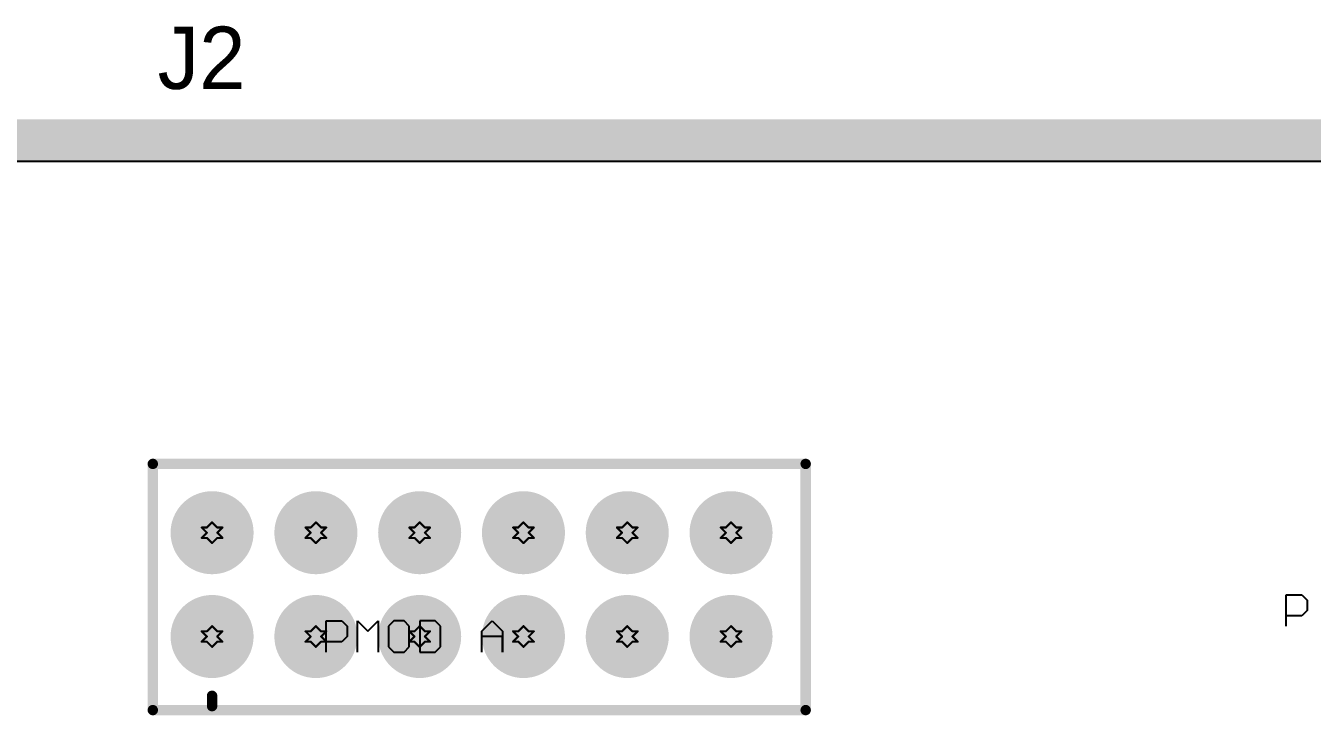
# Model space of a CAD drawing. Header units: millimetres. Extents: x 1.5 to 17.5, y 1 to 11.2.
# Drawn here: x 7.56 to 8.8, y 7.564 to 8.228 of the extents above; entities that cross this region are included whole.
import ezdxf

# ---------------------------------------------------------------- set-up
doc = ezdxf.new("R2010")
doc.units = ezdxf.units.MM
doc.header["$MEASUREMENT"] = 0
for name, color, linetype in [('BottomLayer', 5, 'Continuous'), ('BottomSolder', 6, 'Continuous'), ('DrillDrawing', 1, 'Continuous'), ('InternalPlane1', 76, 'Continuous'), ('InternalPlane2', 16, 'Continuous'), ('Mechanical2', 216, 'Continuous'), ('Mechanical8', 56, 'Continuous'), ('MultiLayer', 9, 'Continuous'), ('PadHoleLayer', 156, 'Continuous'), ('TopLayer', 1, 'Continuous'), ('TopOverlay', 2, 'Continuous'), ('TopSolder', 216, 'Continuous')]:
    doc.layers.add(name, color=color, linetype=linetype)

# ---------------------------------------------------------------- blocks, each defined once
blk = doc.blocks.new('PMOD_3')
at = {"layer": 'BottomLayer', "const_width": 0.0295}
for points in [[(-0.0148, 0.1, 1), (0.0148, 0.1, 1)], [(0.0852, 0.1, 1), (0.1148, 0.1, 1)], [(0.1852, 0.1, 1), (0.2148, 0.1, 1)], [(0.2852, 0.1, 1), (0.3148, 0.1, 1)], [(0.3852, 0.1, 1), (0.4148, 0.1, 1)], [(0.4852, 0.1, 1), (0.5148, 0.1, 1)], [(-0.0148, 0, 1), (0.0148, 0, 1)], [(0.0852, 0, 1), (0.1148, 0, 1)], [(0.1852, 0, 1), (0.2148, 0, 1)], [(0.2852, 0, 1), (0.3148, 0, 1)], [(0.3852, 0, 1), (0.4148, 0, 1)], [(0.4852, 0, 1), (0.5148, 0, 1)]]:
    blk.add_lwpolyline(points, format="xyb", close=True, dxfattribs=at)
at = {"layer": 'BottomSolder', "const_width": 0.0335}
for points in [[(-0.0168, 0.1, 1), (0.0168, 0.1, 1)], [(0.0832, 0.1, 1), (0.1168, 0.1, 1)], [(0.1832, 0.1, 1), (0.2168, 0.1, 1)], [(0.2832, 0.1, 1), (0.3168, 0.1, 1)], [(0.3832, 0.1, 1), (0.4168, 0.1, 1)], [(0.4832, 0.1, 1), (0.5168, 0.1, 1)], [(-0.0168, 0, 1), (0.0168, 0, 1)], [(0.0832, 0, 1), (0.1168, 0, 1)], [(0.1832, 0, 1), (0.2168, 0, 1)], [(0.2832, 0, 1), (0.3168, 0, 1)], [(0.3832, 0, 1), (0.4168, 0, 1)], [(0.4832, 0, 1), (0.5168, 0, 1)]]:
    blk.add_lwpolyline(points, format="xyb", close=True, dxfattribs=at)
at = {"layer": 'InternalPlane1', "const_width": 0.04}
for points in [[(-0.02, 0.1, 1), (0.02, 0.1, 1)], [(0.08, 0.1, 1), (0.12, 0.1, 1)], [(0.18, 0.1, 1), (0.22, 0.1, 1)], [(0.28, 0.1, 1), (0.32, 0.1, 1)], [(0.38, 0.1, 1), (0.42, 0.1, 1)], [(0.48, 0.1, 1), (0.52, 0.1, 1)], [(-0.02, 0, 1), (0.02, 0, 1)], [(0.08, 0, 1), (0.12, 0, 1)], [(0.18, 0, 1), (0.22, 0, 1)], [(0.28, 0, 1), (0.32, 0, 1)], [(0.38, 0, 1), (0.42, 0, 1)], [(0.48, 0, 1), (0.52, 0, 1)]]:
    blk.add_lwpolyline(points, format="xyb", close=True, dxfattribs=at)
at = {"layer": 'InternalPlane2', "const_width": 0.04}
for points in [[(-0.02, 0.1, 1), (0.02, 0.1, 1)], [(0.08, 0.1, 1), (0.12, 0.1, 1)], [(0.18, 0.1, 1), (0.22, 0.1, 1)], [(0.28, 0.1, 1), (0.32, 0.1, 1)], [(0.38, 0.1, 1), (0.42, 0.1, 1)], [(0.48, 0.1, 1), (0.52, 0.1, 1)], [(-0.02, 0, 1), (0.02, 0, 1)], [(0.08, 0, 1), (0.12, 0, 1)], [(0.18, 0, 1), (0.22, 0, 1)], [(0.28, 0, 1), (0.32, 0, 1)], [(0.38, 0, 1), (0.42, 0, 1)], [(0.48, 0, 1), (0.52, 0, 1)]]:
    blk.add_lwpolyline(points, format="xyb", close=True, dxfattribs=at)
at = {"layer": 'MultiLayer', "const_width": 0.0295}
for points in [[(-0.0148, 0.1, 1), (0.0148, 0.1, 1)], [(0.0852, 0.1, 1), (0.1148, 0.1, 1)], [(0.1852, 0.1, 1), (0.2148, 0.1, 1)], [(0.2852, 0.1, 1), (0.3148, 0.1, 1)], [(0.3852, 0.1, 1), (0.4148, 0.1, 1)], [(0.4852, 0.1, 1), (0.5148, 0.1, 1)], [(-0.0148, 0, 1), (0.0148, 0, 1)], [(0.0852, 0, 1), (0.1148, 0, 1)], [(0.1852, 0, 1), (0.2148, 0, 1)], [(0.2852, 0, 1), (0.3148, 0, 1)], [(0.3852, 0, 1), (0.4148, 0, 1)], [(0.4852, 0, 1), (0.5148, 0, 1)]]:
    blk.add_lwpolyline(points, format="xyb", close=True, dxfattribs=at)
at = {"layer": 'PadHoleLayer', "const_width": 0.02}
for points in [[(-0.01, 0.1, 1), (0.01, 0.1, 1)], [(0.09, 0.1, 1), (0.11, 0.1, 1)], [(0.19, 0.1, 1), (0.21, 0.1, 1)], [(0.29, 0.1, 1), (0.31, 0.1, 1)], [(0.39, 0.1, 1), (0.41, 0.1, 1)], [(0.49, 0.1, 1), (0.51, 0.1, 1)], [(-0.01, 0, 1), (0.01, 0, 1)], [(0.09, 0, 1), (0.11, 0, 1)], [(0.19, 0, 1), (0.21, 0, 1)], [(0.29, 0, 1), (0.31, 0, 1)], [(0.39, 0, 1), (0.41, 0, 1)], [(0.49, 0, 1), (0.51, 0, 1)]]:
    blk.add_lwpolyline(points, format="xyb", close=True, dxfattribs=at)
at = {"layer": 'TopLayer', "const_width": 0.0295}
for points in [[(-0.0148, 0.1, 1), (0.0148, 0.1, 1)], [(0.0852, 0.1, 1), (0.1148, 0.1, 1)], [(0.1852, 0.1, 1), (0.2148, 0.1, 1)], [(0.2852, 0.1, 1), (0.3148, 0.1, 1)], [(0.3852, 0.1, 1), (0.4148, 0.1, 1)], [(0.4852, 0.1, 1), (0.5148, 0.1, 1)], [(-0.0148, 0, 1), (0.0148, 0, 1)], [(0.0852, 0, 1), (0.1148, 0, 1)], [(0.1852, 0, 1), (0.2148, 0, 1)], [(0.2852, 0, 1), (0.3148, 0, 1)], [(0.3852, 0, 1), (0.4148, 0, 1)], [(0.4852, 0, 1), (0.5148, 0, 1)]]:
    blk.add_lwpolyline(points, format="xyb", close=True, dxfattribs=at)
at = {"layer": 'TopOverlay', "const_width": 0.01}
for points in [[(-0.0571, 0.1663), (0.5719, 0.1663)], [(-0.0571, -0.0709), (-0.0571, 0.1663)], [(0.5719, -0.0709), (0.5719, 0.1663)], [(0, -0.0671), (0, -0.0571)], [(-0.0571, -0.0709), (0.5719, -0.0709)]]:
    blk.add_lwpolyline(points, dxfattribs=at)
at = {"layer": 'TopOverlay', "const_width": 0.005}
for points in [[(-0.0596, 0.1663, 1), (-0.0546, 0.1663, 1)], [(-0.0596, 0.1663, 1), (-0.0546, 0.1663, 1)], [(0.5694, 0.1663, 1), (0.5744, 0.1663, 1)], [(0.5694, 0.1663, 1), (0.5744, 0.1663, 1)], [(-0.0025, -0.0571, 1), (0.0025, -0.0571, 1)], [(-0.0596, -0.0709, 1), (-0.0546, -0.0709, 1)], [(-0.0596, -0.0709, 1), (-0.0546, -0.0709, 1)], [(-0.0025, -0.0671, 1), (0.0025, -0.0671, 1)], [(0.5694, -0.0709, 1), (0.5744, -0.0709, 1)], [(0.5694, -0.0709, 1), (0.5744, -0.0709, 1)]]:
    blk.add_lwpolyline(points, format="xyb", close=True, dxfattribs=at)
at = {"layer": 'TopSolder', "const_width": 0.0335}
for points in [[(-0.0168, 0.1, 1), (0.0168, 0.1, 1)], [(0.0832, 0.1, 1), (0.1168, 0.1, 1)], [(0.1832, 0.1, 1), (0.2168, 0.1, 1)], [(0.2832, 0.1, 1), (0.3168, 0.1, 1)], [(0.3832, 0.1, 1), (0.4168, 0.1, 1)], [(0.4832, 0.1, 1), (0.5168, 0.1, 1)], [(-0.0168, 0, 1), (0.0168, 0, 1)], [(0.0832, 0, 1), (0.1168, 0, 1)], [(0.1832, 0, 1), (0.2168, 0, 1)], [(0.2832, 0, 1), (0.3168, 0, 1)], [(0.3832, 0, 1), (0.4168, 0, 1)], [(0.4832, 0, 1), (0.5168, 0, 1)]]:
    blk.add_lwpolyline(points, format="xyb", close=True, dxfattribs=at)

msp = doc.modelspace()

# ---------------------------------------------------------------- linework, layer by layer
at = {"layer": 'DrillDrawing', "const_width": 0.002}
for points in [[(7.735, 7.745), (7.74, 7.75)], [(7.74, 7.75), (7.745, 7.745)], [(7.835, 7.745), (7.84, 7.75)], [(7.84, 7.75), (7.845, 7.745)], [(7.935, 7.745), (7.94, 7.75)], [(7.94, 7.75), (7.945, 7.745)], [(8.035, 7.745), (8.04, 7.75)], [(8.04, 7.75), (8.045, 7.745)], [(8.135, 7.745), (8.14, 7.75)], [(8.14, 7.75), (8.145, 7.745)], [(8.235, 7.745), (8.24, 7.75)], [(8.24, 7.75), (8.245, 7.745)], [(7.73, 7.745), (7.735, 7.74)], [(7.73, 7.745), (7.735, 7.745)], [(7.73, 7.735), (7.735, 7.74)], [(7.73, 7.735), (7.735, 7.735)], [(7.735, 7.735), (7.74, 7.73)], [(7.74, 7.73), (7.745, 7.735)], [(7.745, 7.745), (7.75, 7.745)], [(7.745, 7.74), (7.75, 7.745)], [(7.745, 7.74), (7.75, 7.735)], [(7.745, 7.735), (7.75, 7.735)], [(7.83, 7.745), (7.835, 7.74)], [(7.83, 7.745), (7.835, 7.745)], [(7.83, 7.735), (7.835, 7.74)], [(7.83, 7.735), (7.835, 7.735)], [(7.835, 7.735), (7.84, 7.73)], [(7.84, 7.73), (7.845, 7.735)], [(7.845, 7.745), (7.85, 7.745)], [(7.845, 7.74), (7.85, 7.745)], [(7.845, 7.74), (7.85, 7.735)], [(7.845, 7.735), (7.85, 7.735)], [(7.93, 7.745), (7.935, 7.74)], [(7.93, 7.745), (7.935, 7.745)], [(7.93, 7.735), (7.935, 7.74)], [(7.93, 7.735), (7.935, 7.735)], [(7.935, 7.735), (7.94, 7.73)], [(7.94, 7.73), (7.945, 7.735)], [(7.945, 7.745), (7.95, 7.745)], [(7.945, 7.74), (7.95, 7.745)], [(7.945, 7.74), (7.95, 7.735)], [(7.945, 7.735), (7.95, 7.735)], [(8.03, 7.745), (8.035, 7.74)], [(8.03, 7.745), (8.035, 7.745)], [(8.03, 7.735), (8.035, 7.74)], [(8.03, 7.735), (8.035, 7.735)], [(8.035, 7.735), (8.04, 7.73)], [(8.04, 7.73), (8.045, 7.735)], [(8.045, 7.745), (8.05, 7.745)], [(8.045, 7.74), (8.05, 7.745)], [(8.045, 7.74), (8.05, 7.735)], [(8.045, 7.735), (8.05, 7.735)], [(8.13, 7.745), (8.135, 7.74)], [(8.13, 7.745), (8.135, 7.745)], [(8.13, 7.735), (8.135, 7.74)], [(8.13, 7.735), (8.135, 7.735)], [(8.135, 7.735), (8.14, 7.73)], [(8.14, 7.73), (8.145, 7.735)], [(8.145, 7.745), (8.15, 7.745)], [(8.145, 7.74), (8.15, 7.745)], [(8.145, 7.74), (8.15, 7.735)], [(8.145, 7.735), (8.15, 7.735)], [(8.23, 7.745), (8.235, 7.74)], [(8.23, 7.745), (8.235, 7.745)], [(8.23, 7.735), (8.235, 7.74)], [(8.23, 7.735), (8.235, 7.735)], [(8.235, 7.735), (8.24, 7.73)], [(8.24, 7.73), (8.245, 7.735)], [(8.245, 7.745), (8.25, 7.745)], [(8.245, 7.74), (8.25, 7.745)], [(8.245, 7.74), (8.25, 7.735)], [(8.245, 7.735), (8.25, 7.735)], [(7.735, 7.645), (7.74, 7.65)], [(7.74, 7.65), (7.745, 7.645)], [(7.835, 7.645), (7.84, 7.65)], [(7.84, 7.65), (7.845, 7.645)], [(7.935, 7.645), (7.94, 7.65)], [(7.94, 7.65), (7.945, 7.645)], [(8.035, 7.645), (8.04, 7.65)], [(8.04, 7.65), (8.045, 7.645)], [(8.135, 7.645), (8.14, 7.65)], [(8.14, 7.65), (8.145, 7.645)], [(8.235, 7.645), (8.24, 7.65)], [(8.24, 7.65), (8.245, 7.645)], [(7.73, 7.645), (7.735, 7.64)], [(7.73, 7.645), (7.735, 7.645)], [(7.73, 7.635), (7.735, 7.64)], [(7.73, 7.635), (7.735, 7.635)], [(7.735, 7.635), (7.74, 7.63)], [(7.74, 7.63), (7.745, 7.635)], [(7.745, 7.645), (7.75, 7.645)], [(7.745, 7.64), (7.75, 7.645)], [(7.745, 7.64), (7.75, 7.635)], [(7.745, 7.635), (7.75, 7.635)], [(7.83, 7.645), (7.835, 7.64)], [(7.83, 7.645), (7.835, 7.645)], [(7.83, 7.635), (7.835, 7.64)], [(7.83, 7.635), (7.835, 7.635)], [(7.835, 7.635), (7.84, 7.63)], [(7.84, 7.63), (7.845, 7.635)], [(7.845, 7.645), (7.85, 7.645)], [(7.845, 7.64), (7.85, 7.645)], [(7.845, 7.64), (7.85, 7.635)], [(7.845, 7.635), (7.85, 7.635)], [(7.93, 7.645), (7.935, 7.64)], [(7.93, 7.645), (7.935, 7.645)], [(7.93, 7.635), (7.935, 7.64)], [(7.93, 7.635), (7.935, 7.635)], [(7.935, 7.635), (7.94, 7.63)], [(7.94, 7.63), (7.945, 7.635)], [(7.945, 7.645), (7.95, 7.645)], [(7.945, 7.64), (7.95, 7.645)], [(7.945, 7.64), (7.95, 7.635)], [(7.945, 7.635), (7.95, 7.635)], [(8.03, 7.645), (8.035, 7.64)], [(8.03, 7.645), (8.035, 7.645)], [(8.03, 7.635), (8.035, 7.64)], [(8.03, 7.635), (8.035, 7.635)], [(8.035, 7.635), (8.04, 7.63)], [(8.04, 7.63), (8.045, 7.635)], [(8.045, 7.645), (8.05, 7.645)], [(8.045, 7.64), (8.05, 7.645)], [(8.045, 7.64), (8.05, 7.635)], [(8.045, 7.635), (8.05, 7.635)], [(8.13, 7.645), (8.135, 7.64)], [(8.13, 7.645), (8.135, 7.645)], [(8.13, 7.635), (8.135, 7.64)], [(8.13, 7.635), (8.135, 7.635)], [(8.135, 7.635), (8.14, 7.63)], [(8.14, 7.63), (8.145, 7.635)], [(8.145, 7.645), (8.15, 7.645)], [(8.145, 7.64), (8.15, 7.645)], [(8.145, 7.64), (8.15, 7.635)], [(8.145, 7.635), (8.15, 7.635)], [(8.23, 7.645), (8.235, 7.64)], [(8.23, 7.645), (8.235, 7.645)], [(8.23, 7.635), (8.235, 7.64)], [(8.23, 7.635), (8.235, 7.635)], [(8.235, 7.635), (8.24, 7.63)], [(8.24, 7.63), (8.245, 7.635)], [(8.245, 7.645), (8.25, 7.645)], [(8.245, 7.64), (8.25, 7.645)], [(8.245, 7.64), (8.25, 7.635)], [(8.245, 7.635), (8.25, 7.635)]]:
    msp.add_lwpolyline(points, dxfattribs=at)
at = {"layer": 'DrillDrawing', "const_width": 0.001}
for points in [[(7.7395, 7.75, 1), (7.7405, 7.75, 1)], [(7.7395, 7.75, 1), (7.7405, 7.75, 1)], [(7.8395, 7.75, 1), (7.8405, 7.75, 1)], [(7.8395, 7.75, 1), (7.8405, 7.75, 1)], [(7.9395, 7.75, 1), (7.9405, 7.75, 1)], [(7.9395, 7.75, 1), (7.9405, 7.75, 1)], [(8.0395, 7.75, 1), (8.0405, 7.75, 1)], [(8.0395, 7.75, 1), (8.0405, 7.75, 1)], [(8.1395, 7.75, 1), (8.1405, 7.75, 1)], [(8.1395, 7.75, 1), (8.1405, 7.75, 1)], [(8.2395, 7.75, 1), (8.2405, 7.75, 1)], [(8.2395, 7.75, 1), (8.2405, 7.75, 1)], [(7.7295, 7.745, 1), (7.7305, 7.745, 1)], [(7.7295, 7.745, 1), (7.7305, 7.745, 1)], [(7.7295, 7.735, 1), (7.7305, 7.735, 1)], [(7.7295, 7.735, 1), (7.7305, 7.735, 1)], [(7.7345, 7.745, 1), (7.7355, 7.745, 1)], [(7.7345, 7.745, 1), (7.7355, 7.745, 1)], [(7.7345, 7.74, 1), (7.7355, 7.74, 1)], [(7.7345, 7.74, 1), (7.7355, 7.74, 1)], [(7.7345, 7.735, 1), (7.7355, 7.735, 1)], [(7.7345, 7.735, 1), (7.7355, 7.735, 1)], [(7.7445, 7.745, 1), (7.7455, 7.745, 1)], [(7.7445, 7.745, 1), (7.7455, 7.745, 1)], [(7.7445, 7.74, 1), (7.7455, 7.74, 1)], [(7.7445, 7.74, 1), (7.7455, 7.74, 1)], [(7.7445, 7.735, 1), (7.7455, 7.735, 1)], [(7.7445, 7.735, 1), (7.7455, 7.735, 1)], [(7.7495, 7.745, 1), (7.7505, 7.745, 1)], [(7.7495, 7.745, 1), (7.7505, 7.745, 1)], [(7.7495, 7.735, 1), (7.7505, 7.735, 1)], [(7.7495, 7.735, 1), (7.7505, 7.735, 1)], [(7.8295, 7.745, 1), (7.8305, 7.745, 1)], [(7.8295, 7.745, 1), (7.8305, 7.745, 1)], [(7.8295, 7.735, 1), (7.8305, 7.735, 1)], [(7.8295, 7.735, 1), (7.8305, 7.735, 1)], [(7.8345, 7.745, 1), (7.8355, 7.745, 1)], [(7.8345, 7.745, 1), (7.8355, 7.745, 1)], [(7.8345, 7.74, 1), (7.8355, 7.74, 1)], [(7.8345, 7.74, 1), (7.8355, 7.74, 1)], [(7.8345, 7.735, 1), (7.8355, 7.735, 1)], [(7.8345, 7.735, 1), (7.8355, 7.735, 1)], [(7.8445, 7.745, 1), (7.8455, 7.745, 1)], [(7.8445, 7.745, 1), (7.8455, 7.745, 1)], [(7.8445, 7.74, 1), (7.8455, 7.74, 1)], [(7.8445, 7.74, 1), (7.8455, 7.74, 1)], [(7.8445, 7.735, 1), (7.8455, 7.735, 1)], [(7.8445, 7.735, 1), (7.8455, 7.735, 1)], [(7.8495, 7.745, 1), (7.8505, 7.745, 1)], [(7.8495, 7.745, 1), (7.8505, 7.745, 1)], [(7.8495, 7.735, 1), (7.8505, 7.735, 1)], [(7.8495, 7.735, 1), (7.8505, 7.735, 1)], [(7.9295, 7.745, 1), (7.9305, 7.745, 1)], [(7.9295, 7.745, 1), (7.9305, 7.745, 1)], [(7.9295, 7.735, 1), (7.9305, 7.735, 1)], [(7.9295, 7.735, 1), (7.9305, 7.735, 1)], [(7.9345, 7.745, 1), (7.9355, 7.745, 1)], [(7.9345, 7.745, 1), (7.9355, 7.745, 1)], [(7.9345, 7.74, 1), (7.9355, 7.74, 1)], [(7.9345, 7.74, 1), (7.9355, 7.74, 1)], [(7.9345, 7.735, 1), (7.9355, 7.735, 1)], [(7.9345, 7.735, 1), (7.9355, 7.735, 1)], [(7.9445, 7.745, 1), (7.9455, 7.745, 1)], [(7.9445, 7.745, 1), (7.9455, 7.745, 1)], [(7.9445, 7.74, 1), (7.9455, 7.74, 1)], [(7.9445, 7.74, 1), (7.9455, 7.74, 1)], [(7.9445, 7.735, 1), (7.9455, 7.735, 1)], [(7.9445, 7.735, 1), (7.9455, 7.735, 1)], [(7.9495, 7.745, 1), (7.9505, 7.745, 1)], [(7.9495, 7.745, 1), (7.9505, 7.745, 1)], [(7.9495, 7.735, 1), (7.9505, 7.735, 1)], [(7.9495, 7.735, 1), (7.9505, 7.735, 1)], [(8.0295, 7.745, 1), (8.0305, 7.745, 1)], [(8.0295, 7.745, 1), (8.0305, 7.745, 1)], [(8.0295, 7.735, 1), (8.0305, 7.735, 1)], [(8.0295, 7.735, 1), (8.0305, 7.735, 1)], [(8.0345, 7.745, 1), (8.0355, 7.745, 1)], [(8.0345, 7.745, 1), (8.0355, 7.745, 1)], [(8.0345, 7.74, 1), (8.0355, 7.74, 1)], [(8.0345, 7.74, 1), (8.0355, 7.74, 1)], [(8.0345, 7.735, 1), (8.0355, 7.735, 1)], [(8.0345, 7.735, 1), (8.0355, 7.735, 1)], [(8.0445, 7.745, 1), (8.0455, 7.745, 1)], [(8.0445, 7.745, 1), (8.0455, 7.745, 1)], [(8.0445, 7.74, 1), (8.0455, 7.74, 1)], [(8.0445, 7.74, 1), (8.0455, 7.74, 1)], [(8.0445, 7.735, 1), (8.0455, 7.735, 1)], [(8.0445, 7.735, 1), (8.0455, 7.735, 1)], [(8.0495, 7.745, 1), (8.0505, 7.745, 1)], [(8.0495, 7.745, 1), (8.0505, 7.745, 1)], [(8.0495, 7.735, 1), (8.0505, 7.735, 1)], [(8.0495, 7.735, 1), (8.0505, 7.735, 1)], [(8.1295, 7.745, 1), (8.1305, 7.745, 1)], [(8.1295, 7.745, 1), (8.1305, 7.745, 1)], [(8.1295, 7.735, 1), (8.1305, 7.735, 1)], [(8.1295, 7.735, 1), (8.1305, 7.735, 1)], [(8.1345, 7.745, 1), (8.1355, 7.745, 1)], [(8.1345, 7.745, 1), (8.1355, 7.745, 1)], [(8.1345, 7.74, 1), (8.1355, 7.74, 1)], [(8.1345, 7.74, 1), (8.1355, 7.74, 1)], [(8.1345, 7.735, 1), (8.1355, 7.735, 1)], [(8.1345, 7.735, 1), (8.1355, 7.735, 1)], [(8.1445, 7.745, 1), (8.1455, 7.745, 1)], [(8.1445, 7.745, 1), (8.1455, 7.745, 1)], [(8.1445, 7.74, 1), (8.1455, 7.74, 1)], [(8.1445, 7.74, 1), (8.1455, 7.74, 1)], [(8.1445, 7.735, 1), (8.1455, 7.735, 1)], [(8.1445, 7.735, 1), (8.1455, 7.735, 1)], [(8.1495, 7.745, 1), (8.1505, 7.745, 1)], [(8.1495, 7.745, 1), (8.1505, 7.745, 1)], [(8.1495, 7.735, 1), (8.1505, 7.735, 1)], [(8.1495, 7.735, 1), (8.1505, 7.735, 1)], [(8.2295, 7.745, 1), (8.2305, 7.745, 1)], [(8.2295, 7.745, 1), (8.2305, 7.745, 1)], [(8.2295, 7.735, 1), (8.2305, 7.735, 1)], [(8.2295, 7.735, 1), (8.2305, 7.735, 1)], [(8.2345, 7.745, 1), (8.2355, 7.745, 1)], [(8.2345, 7.745, 1), (8.2355, 7.745, 1)], [(8.2345, 7.74, 1), (8.2355, 7.74, 1)], [(8.2345, 7.74, 1), (8.2355, 7.74, 1)], [(8.2345, 7.735, 1), (8.2355, 7.735, 1)], [(8.2345, 7.735, 1), (8.2355, 7.735, 1)], [(8.2445, 7.745, 1), (8.2455, 7.745, 1)], [(8.2445, 7.745, 1), (8.2455, 7.745, 1)], [(8.2445, 7.74, 1), (8.2455, 7.74, 1)], [(8.2445, 7.74, 1), (8.2455, 7.74, 1)], [(8.2445, 7.735, 1), (8.2455, 7.735, 1)], [(8.2445, 7.735, 1), (8.2455, 7.735, 1)], [(8.2495, 7.745, 1), (8.2505, 7.745, 1)], [(8.2495, 7.745, 1), (8.2505, 7.745, 1)], [(8.2495, 7.735, 1), (8.2505, 7.735, 1)], [(8.2495, 7.735, 1), (8.2505, 7.735, 1)], [(7.7395, 7.73, 1), (7.7405, 7.73, 1)], [(7.7395, 7.73, 1), (7.7405, 7.73, 1)], [(7.8395, 7.73, 1), (7.8405, 7.73, 1)], [(7.8395, 7.73, 1), (7.8405, 7.73, 1)], [(7.9395, 7.73, 1), (7.9405, 7.73, 1)], [(7.9395, 7.73, 1), (7.9405, 7.73, 1)], [(8.0395, 7.73, 1), (8.0405, 7.73, 1)], [(8.0395, 7.73, 1), (8.0405, 7.73, 1)], [(8.1395, 7.73, 1), (8.1405, 7.73, 1)], [(8.1395, 7.73, 1), (8.1405, 7.73, 1)], [(8.2395, 7.73, 1), (8.2405, 7.73, 1)], [(8.2395, 7.73, 1), (8.2405, 7.73, 1)], [(7.7395, 7.65, 1), (7.7405, 7.65, 1)], [(7.7395, 7.65, 1), (7.7405, 7.65, 1)], [(7.8395, 7.65, 1), (7.8405, 7.65, 1)], [(7.8395, 7.65, 1), (7.8405, 7.65, 1)], [(7.9395, 7.65, 1), (7.9405, 7.65, 1)], [(7.9395, 7.65, 1), (7.9405, 7.65, 1)], [(8.0395, 7.65, 1), (8.0405, 7.65, 1)], [(8.0395, 7.65, 1), (8.0405, 7.65, 1)], [(8.1395, 7.65, 1), (8.1405, 7.65, 1)], [(8.1395, 7.65, 1), (8.1405, 7.65, 1)], [(8.2395, 7.65, 1), (8.2405, 7.65, 1)], [(8.2395, 7.65, 1), (8.2405, 7.65, 1)], [(7.7295, 7.645, 1), (7.7305, 7.645, 1)], [(7.7295, 7.645, 1), (7.7305, 7.645, 1)], [(7.7295, 7.635, 1), (7.7305, 7.635, 1)], [(7.7295, 7.635, 1), (7.7305, 7.635, 1)], [(7.7345, 7.645, 1), (7.7355, 7.645, 1)], [(7.7345, 7.645, 1), (7.7355, 7.645, 1)], [(7.7345, 7.64, 1), (7.7355, 7.64, 1)], [(7.7345, 7.64, 1), (7.7355, 7.64, 1)], [(7.7345, 7.635, 1), (7.7355, 7.635, 1)], [(7.7345, 7.635, 1), (7.7355, 7.635, 1)], [(7.7445, 7.645, 1), (7.7455, 7.645, 1)], [(7.7445, 7.645, 1), (7.7455, 7.645, 1)], [(7.7445, 7.64, 1), (7.7455, 7.64, 1)], [(7.7445, 7.64, 1), (7.7455, 7.64, 1)], [(7.7445, 7.635, 1), (7.7455, 7.635, 1)], [(7.7445, 7.635, 1), (7.7455, 7.635, 1)], [(7.7495, 7.645, 1), (7.7505, 7.645, 1)], [(7.7495, 7.645, 1), (7.7505, 7.645, 1)], [(7.7495, 7.635, 1), (7.7505, 7.635, 1)], [(7.7495, 7.635, 1), (7.7505, 7.635, 1)], [(7.8295, 7.645, 1), (7.8305, 7.645, 1)], [(7.8295, 7.645, 1), (7.8305, 7.645, 1)], [(7.8295, 7.635, 1), (7.8305, 7.635, 1)], [(7.8295, 7.635, 1), (7.8305, 7.635, 1)], [(7.8345, 7.645, 1), (7.8355, 7.645, 1)], [(7.8345, 7.645, 1), (7.8355, 7.645, 1)], [(7.8345, 7.64, 1), (7.8355, 7.64, 1)], [(7.8345, 7.64, 1), (7.8355, 7.64, 1)], [(7.8345, 7.635, 1), (7.8355, 7.635, 1)], [(7.8345, 7.635, 1), (7.8355, 7.635, 1)], [(7.8445, 7.645, 1), (7.8455, 7.645, 1)], [(7.8445, 7.645, 1), (7.8455, 7.645, 1)], [(7.8445, 7.64, 1), (7.8455, 7.64, 1)], [(7.8445, 7.64, 1), (7.8455, 7.64, 1)], [(7.8445, 7.635, 1), (7.8455, 7.635, 1)], [(7.8445, 7.635, 1), (7.8455, 7.635, 1)], [(7.8495, 7.645, 1), (7.8505, 7.645, 1)], [(7.8495, 7.645, 1), (7.8505, 7.645, 1)], [(7.8495, 7.635, 1), (7.8505, 7.635, 1)], [(7.8495, 7.635, 1), (7.8505, 7.635, 1)], [(7.9295, 7.645, 1), (7.9305, 7.645, 1)], [(7.9295, 7.645, 1), (7.9305, 7.645, 1)], [(7.9295, 7.635, 1), (7.9305, 7.635, 1)], [(7.9295, 7.635, 1), (7.9305, 7.635, 1)], [(7.9345, 7.645, 1), (7.9355, 7.645, 1)], [(7.9345, 7.645, 1), (7.9355, 7.645, 1)], [(7.9345, 7.64, 1), (7.9355, 7.64, 1)], [(7.9345, 7.64, 1), (7.9355, 7.64, 1)], [(7.9345, 7.635, 1), (7.9355, 7.635, 1)], [(7.9345, 7.635, 1), (7.9355, 7.635, 1)], [(7.9445, 7.645, 1), (7.9455, 7.645, 1)], [(7.9445, 7.645, 1), (7.9455, 7.645, 1)], [(7.9445, 7.64, 1), (7.9455, 7.64, 1)], [(7.9445, 7.64, 1), (7.9455, 7.64, 1)], [(7.9445, 7.635, 1), (7.9455, 7.635, 1)], [(7.9445, 7.635, 1), (7.9455, 7.635, 1)], [(7.9495, 7.645, 1), (7.9505, 7.645, 1)], [(7.9495, 7.645, 1), (7.9505, 7.645, 1)], [(7.9495, 7.635, 1), (7.9505, 7.635, 1)], [(7.9495, 7.635, 1), (7.9505, 7.635, 1)], [(8.0295, 7.645, 1), (8.0305, 7.645, 1)], [(8.0295, 7.645, 1), (8.0305, 7.645, 1)], [(8.0295, 7.635, 1), (8.0305, 7.635, 1)], [(8.0295, 7.635, 1), (8.0305, 7.635, 1)], [(8.0345, 7.645, 1), (8.0355, 7.645, 1)], [(8.0345, 7.645, 1), (8.0355, 7.645, 1)], [(8.0345, 7.64, 1), (8.0355, 7.64, 1)], [(8.0345, 7.64, 1), (8.0355, 7.64, 1)], [(8.0345, 7.635, 1), (8.0355, 7.635, 1)], [(8.0345, 7.635, 1), (8.0355, 7.635, 1)], [(8.0445, 7.645, 1), (8.0455, 7.645, 1)], [(8.0445, 7.645, 1), (8.0455, 7.645, 1)], [(8.0445, 7.64, 1), (8.0455, 7.64, 1)], [(8.0445, 7.64, 1), (8.0455, 7.64, 1)], [(8.0445, 7.635, 1), (8.0455, 7.635, 1)], [(8.0445, 7.635, 1), (8.0455, 7.635, 1)], [(8.0495, 7.645, 1), (8.0505, 7.645, 1)], [(8.0495, 7.645, 1), (8.0505, 7.645, 1)], [(8.0495, 7.635, 1), (8.0505, 7.635, 1)], [(8.0495, 7.635, 1), (8.0505, 7.635, 1)], [(8.1295, 7.645, 1), (8.1305, 7.645, 1)], [(8.1295, 7.645, 1), (8.1305, 7.645, 1)], [(8.1295, 7.635, 1), (8.1305, 7.635, 1)], [(8.1295, 7.635, 1), (8.1305, 7.635, 1)], [(8.1345, 7.645, 1), (8.1355, 7.645, 1)], [(8.1345, 7.645, 1), (8.1355, 7.645, 1)], [(8.1345, 7.64, 1), (8.1355, 7.64, 1)], [(8.1345, 7.64, 1), (8.1355, 7.64, 1)], [(8.1345, 7.635, 1), (8.1355, 7.635, 1)], [(8.1345, 7.635, 1), (8.1355, 7.635, 1)], [(8.1445, 7.645, 1), (8.1455, 7.645, 1)], [(8.1445, 7.645, 1), (8.1455, 7.645, 1)], [(8.1445, 7.64, 1), (8.1455, 7.64, 1)], [(8.1445, 7.64, 1), (8.1455, 7.64, 1)], [(8.1445, 7.635, 1), (8.1455, 7.635, 1)], [(8.1445, 7.635, 1), (8.1455, 7.635, 1)], [(8.1495, 7.645, 1), (8.1505, 7.645, 1)], [(8.1495, 7.645, 1), (8.1505, 7.645, 1)], [(8.1495, 7.635, 1), (8.1505, 7.635, 1)], [(8.1495, 7.635, 1), (8.1505, 7.635, 1)], [(8.2295, 7.645, 1), (8.2305, 7.645, 1)], [(8.2295, 7.645, 1), (8.2305, 7.645, 1)], [(8.2295, 7.635, 1), (8.2305, 7.635, 1)], [(8.2295, 7.635, 1), (8.2305, 7.635, 1)], [(8.2345, 7.645, 1), (8.2355, 7.645, 1)], [(8.2345, 7.645, 1), (8.2355, 7.645, 1)], [(8.2345, 7.64, 1), (8.2355, 7.64, 1)], [(8.2345, 7.64, 1), (8.2355, 7.64, 1)], [(8.2345, 7.635, 1), (8.2355, 7.635, 1)], [(8.2345, 7.635, 1), (8.2355, 7.635, 1)], [(8.2445, 7.645, 1), (8.2455, 7.645, 1)], [(8.2445, 7.645, 1), (8.2455, 7.645, 1)], [(8.2445, 7.64, 1), (8.2455, 7.64, 1)], [(8.2445, 7.64, 1), (8.2455, 7.64, 1)], [(8.2445, 7.635, 1), (8.2455, 7.635, 1)], [(8.2445, 7.635, 1), (8.2455, 7.635, 1)], [(8.2495, 7.645, 1), (8.2505, 7.645, 1)], [(8.2495, 7.645, 1), (8.2505, 7.645, 1)], [(8.2495, 7.635, 1), (8.2505, 7.635, 1)], [(8.2495, 7.635, 1), (8.2505, 7.635, 1)], [(7.7395, 7.63, 1), (7.7405, 7.63, 1)], [(7.7395, 7.63, 1), (7.7405, 7.63, 1)], [(7.8395, 7.63, 1), (7.8405, 7.63, 1)], [(7.8395, 7.63, 1), (7.8405, 7.63, 1)], [(7.9395, 7.63, 1), (7.9405, 7.63, 1)], [(7.9395, 7.63, 1), (7.9405, 7.63, 1)], [(8.0395, 7.63, 1), (8.0405, 7.63, 1)], [(8.0395, 7.63, 1), (8.0405, 7.63, 1)], [(8.1395, 7.63, 1), (8.1405, 7.63, 1)], [(8.1395, 7.63, 1), (8.1405, 7.63, 1)], [(8.2395, 7.63, 1), (8.2405, 7.63, 1)], [(8.2395, 7.63, 1), (8.2405, 7.63, 1)]]:
    msp.add_lwpolyline(points, format="xyb", close=True, dxfattribs=at)
at = {"layer": 'InternalPlane1'}
msp.add_line((6.4937, 8.098), (15.352, 8.098), dxfattribs=at)
at = {"layer": 'InternalPlane1', "const_width": 0.04}
msp.add_lwpolyline([(6.4937, 8.1181), (15.352, 8.1181)], dxfattribs=at)
at = {"layer": 'InternalPlane2'}
msp.add_line((6.4937, 8.098), (15.352, 8.098), dxfattribs=at)
at = {"layer": 'InternalPlane2', "const_width": 0.04}
msp.add_lwpolyline([(6.4937, 8.1181), (15.352, 8.1181)], dxfattribs=at)
at = {"layer": 'Mechanical2', "const_width": 0.01}
msp.add_lwpolyline([(6.4937, 8.1181), (15.352, 8.1181)], dxfattribs=at)
at = {"layer": 'Mechanical8'}
for p, q in [((8.775, 7.65), (8.775, 7.68)), ((8.775, 7.68), (8.79, 7.68)), ((8.79, 7.68), (8.795, 7.675)), ((8.795, 7.675), (8.795, 7.665)), ((8.795, 7.665), (8.79, 7.66)), ((7.85, 7.625), (7.85, 7.655)), ((7.85, 7.655), (7.865, 7.655)), ((7.865, 7.655), (7.87, 7.65)), ((7.87, 7.65), (7.87, 7.64)), ((7.88, 7.625), (7.88, 7.655)), ((7.88, 7.655), (7.89, 7.645)), ((7.89, 7.645), (7.9, 7.655)), ((7.9, 7.655), (7.9, 7.625)), ((7.915, 7.655), (7.91, 7.65)), ((7.91, 7.65), (7.91, 7.63)), ((7.925, 7.655), (7.915, 7.655)), ((7.93, 7.65), (7.925, 7.655)), ((7.93, 7.63), (7.93, 7.65)), ((7.94, 7.655), (7.94, 7.625)), ((7.955, 7.655), (7.94, 7.655)), ((7.96, 7.65), (7.955, 7.655)), ((7.96, 7.63), (7.96, 7.65)), ((8, 7.645), (8.0099, 7.655)), ((8.0099, 7.655), (8.0199, 7.645)), ((8.79, 7.66), (8.775, 7.66)), ((7.87, 7.64), (7.865, 7.635)), ((8, 7.625), (8, 7.645)), ((8.0199, 7.64), (8, 7.64)), ((8.0199, 7.645), (8.0199, 7.625)), ((8.0199, 7.625), (8.0199, 7.64)), ((7.865, 7.635), (7.85, 7.635)), ((7.91, 7.63), (7.915, 7.625)), ((7.915, 7.625), (7.925, 7.625)), ((7.925, 7.625), (7.93, 7.63)), ((7.94, 7.625), (7.955, 7.625)), ((7.955, 7.625), (7.96, 7.63))]:
    msp.add_line(p, q, dxfattribs=at)

# ---------------------------------------------------------------- block references
msp.add_blockref('PMOD_3', (7.74, 7.64))

# ---------------------------------------------------------------- texts
at = {"layer": 'TopOverlay'}
msp.add_text('J2', height=0.06, dxfattribs=at).set_placement((7.6875, 8.1675))

doc.saveas('drawing.dxf')
